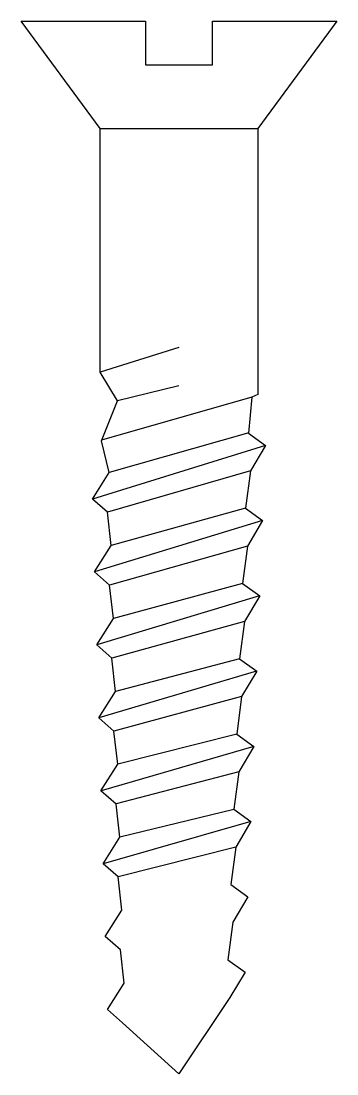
# Model space of a CAD drawing. Header units: millimetres. Extents: x -3 to 3, y -20 to 0.
import ezdxf

# ---------------------------------------------------------------- set-up
doc = ezdxf.new("R2010")
doc.units = ezdxf.units.MM

msp = doc.modelspace()

# ---------------------------------------------------------------- linework, layer by layer
for p, q in [((-1.5, -2.04), (1.5, -2.04)), ((0, -6.2), (-1.5, -6.667)), ((0, -6.927), (-1.166, -7.211)), ((1.382, -7.144), (-1.469, -7.963)), ((1.327, -7.823), (-1.327, -8.577)), ((1.645, -8.06), (-1.644, -9.079)), ((1.358, -8.543), (-1.357, -9.331)), ((1.264, -9.256), (-1.286, -9.962)), ((1.589, -9.489), (-1.603, -10.465)), ((1.302, -9.973), (-1.317, -10.716)), ((1.208, -10.685), (-1.246, -11.347)), ((1.531, -10.917), (-1.563, -11.85)), ((1.246, -11.403), (-1.276, -12.102)), ((1.152, -12.114), (-1.205, -12.733)), ((1.475, -12.347), (-1.522, -13.236)), ((1.19, -12.832), (-1.236, -13.487)), ((1.096, -13.544), (-1.164, -14.118)), ((1.421, -13.778), (-1.479, -14.624)), ((1.135, -14.261), (-1.196, -14.872)), ((1.041, -14.974), (-1.124, -15.504)), ((1.365, -15.207), (-1.437, -16.01)), ((1.079, -15.69), (-1.156, -16.257))]:
    msp.add_line(p, q)
msp.add_lwpolyline([(-3, 0), (-0.634, 0), (-0.634, -0.834), (0.634, -0.834), (0.634, 0), (3, 0), (1.5, -2.04), (1.5, -7.092), (1.382, -7.144), (1.32, -7.826), (1.645, -8.06), (1.358, -8.543), (1.264, -9.255), (1.589, -9.489), (1.302, -9.973), (1.208, -10.685), (1.533, -10.919), (1.246, -11.403), (1.152, -12.114), (1.477, -12.348), (1.19, -12.832), (1.096, -13.544), (1.421, -13.778), (1.135, -14.261), (1.04, -14.973), (1.365, -15.207), (1.079, -15.69), (0.985, -16.403), (1.31, -16.637), (1.023, -17.12), (0.929, -17.832), (1.254, -18.066), (0.967, -18.55), (0, -20), (-1.074, -19.029), (-1.36, -18.777), (-1.043, -18.274), (-1.114, -17.643), (-1.401, -17.391), (-1.083, -16.889), (-1.155, -16.258), (-1.441, -16.006), (-1.124, -15.504), (-1.195, -14.873), (-1.482, -14.621), (-1.164, -14.118), (-1.236, -13.487), (-1.523, -13.235), (-1.205, -12.733), (-1.276, -12.102), (-1.563, -11.85), (-1.246, -11.347), (-1.317, -10.717), (-1.604, -10.465), (-1.286, -9.962), (-1.357, -9.331), (-1.644, -9.079), (-1.327, -8.577), (-1.473, -7.974), (-1.166, -7.211), (-1.5, -6.667), (-1.5, -2.04)], close=True)

doc.saveas('drawing.dxf')
